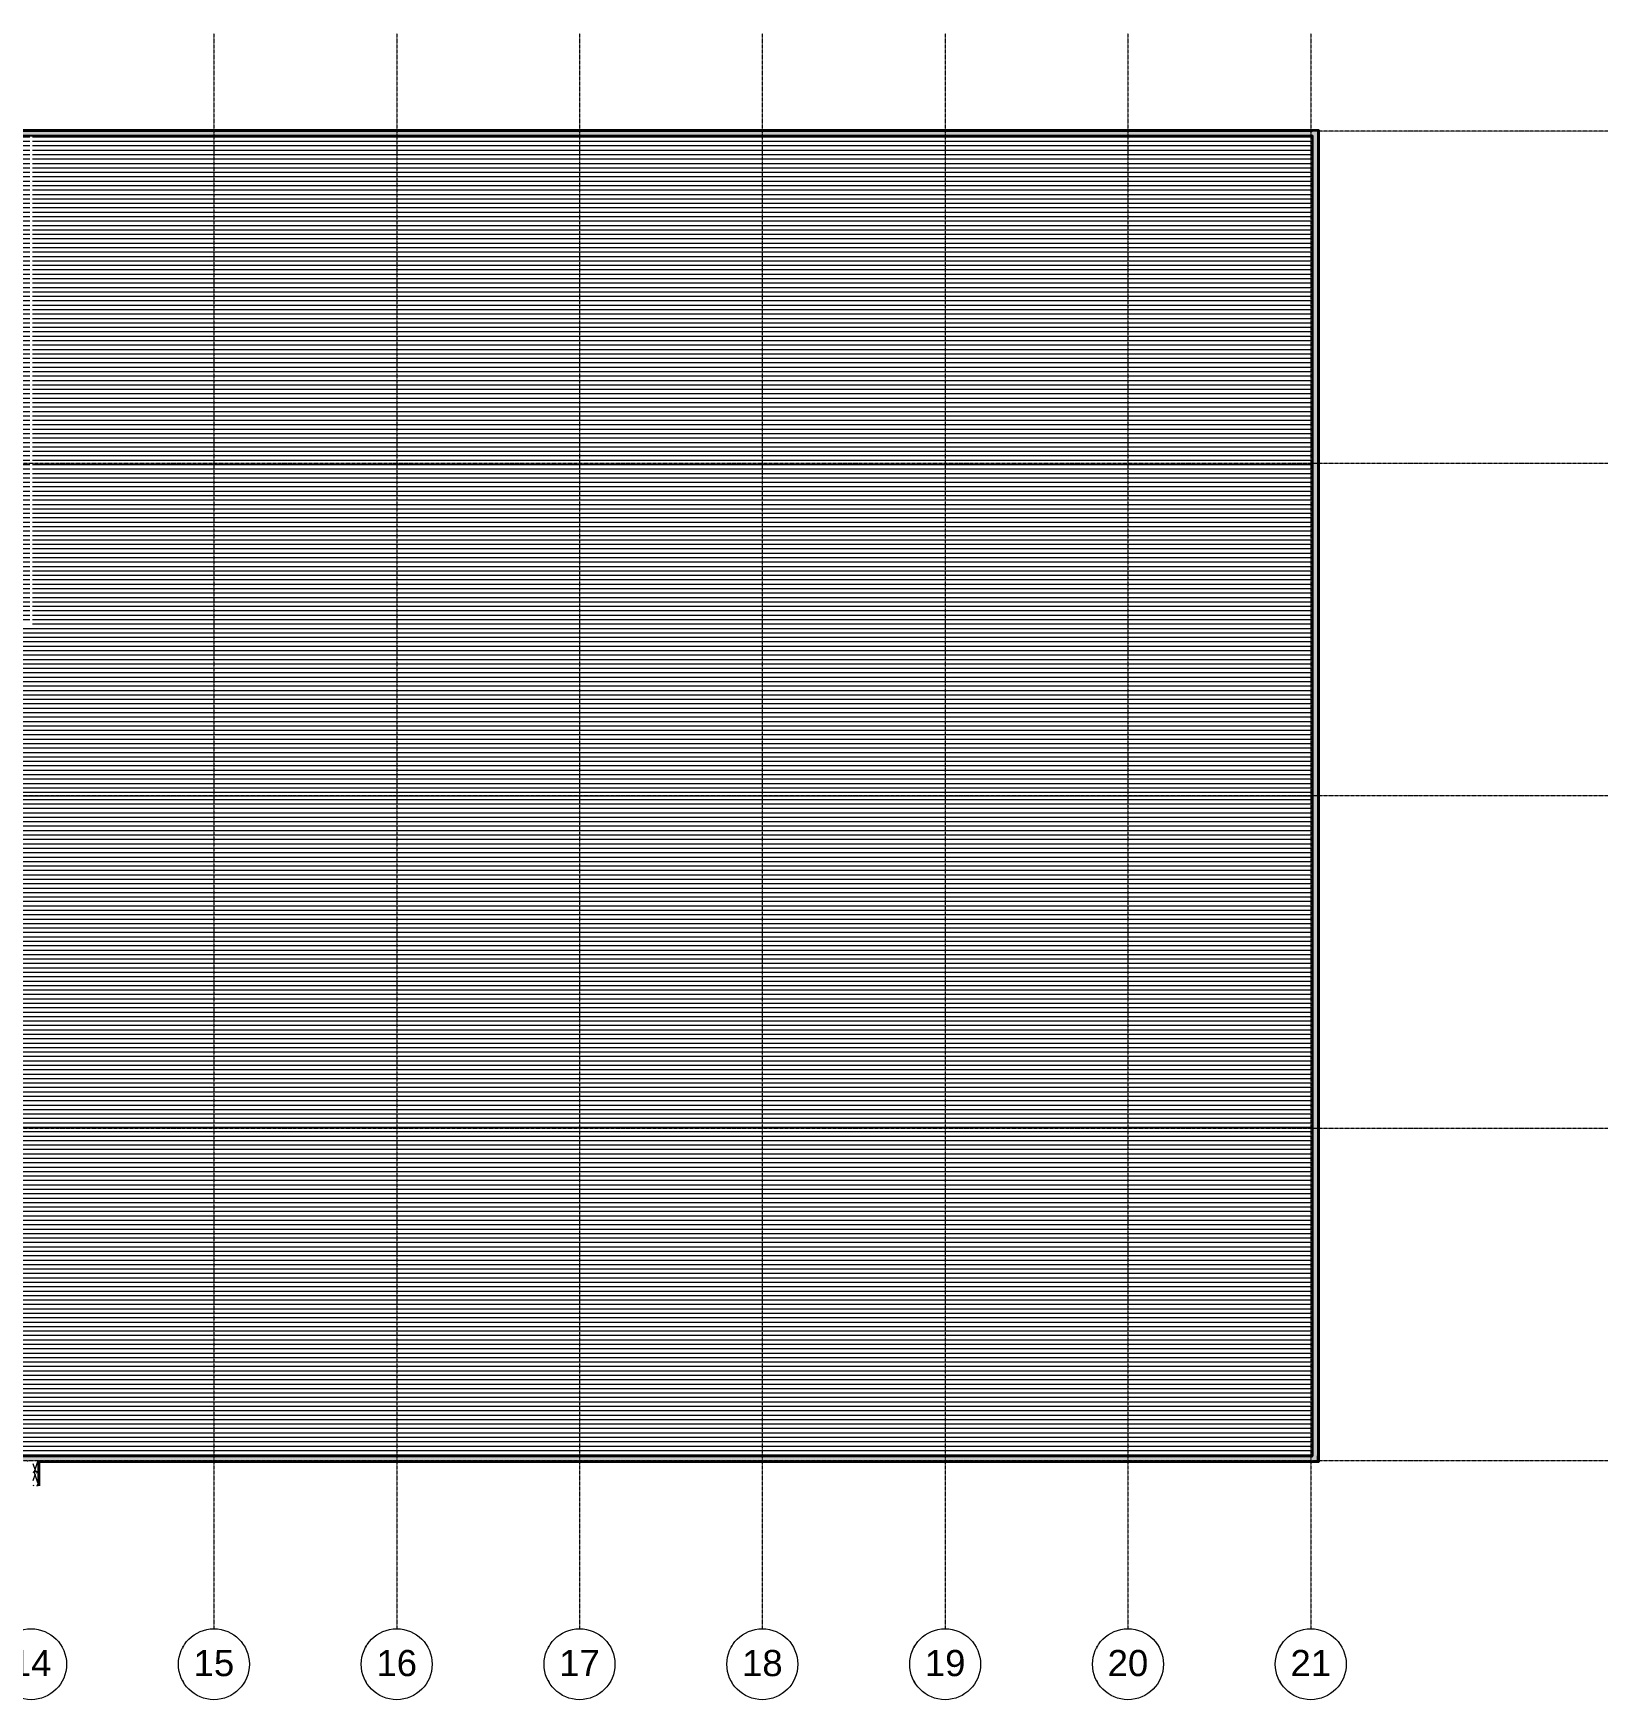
# Model space of a CAD drawing. Header units: inches. Extents: x -2518 to 4876, y -1127 to 1880.
# Drawn here: x 2034 to 4876, y -1127 to 1880 of the extents above; entities that cross this region are included whole.
import ezdxf

# ---------------------------------------------------------------- set-up
doc = ezdxf.new("R2010")
doc.units = ezdxf.units.IN
doc.header["$MEASUREMENT"] = 0
doc.linetypes.add('Grid Line 1_2_', pattern=[0.875, 0.5, -0.125, 0.125, -0.125])
for name, color, linetype, lineweight in [('A-ROOF', 132, 'Continuous', 9), ('A-ROOF-PATT', 132, 'Continuous', 9), ('A-WALL', 113, 'Continuous', 9), ('A-WALL-PATT', 111, 'Continuous', 25), ('L-SITE-WALL', 31, 'Continuous', 9), ('S-GRID', 1, 'Continuous', 9), ('S-GRID-IDEN', 1, 'Continuous', 9)]:
    doc.layers.add(name, color=color, linetype=linetype, lineweight=lineweight)
doc.styles.add('Arial', font='arial.ttf', dxfattribs={"height": 47.209581})
pattern_1 = [(161.57, (1.28, 1.28), (-10.2404037, -0.0005683), [0, -72.858, 8.09, 0]), (18.43, (-1.28, 1.28), (-10.2404037, 0.0005683), [0, -72.858, 8.09, 0]), (108.43, (1.28, 1.28), (5.118465, -25.601926), [24.282, -56.666]), (71.57, (-1.28, 1.28), (5.118465, 25.601926), [24.282, -56.666])]
pattern_2 = [(0, (0, 0), (0, 30.216), []), (90, (0, 0), (-30.216, 2e-15), [])]

# ---------------------------------------------------------------- blocks, each defined once
blk = doc.blocks.new('Grid - Grid Head - Circle-50561-REFLECTED CEILING PLAN - WAREHOUSE')
at = {"layer": 'S-GRID-IDEN', "color": 7}
blk.add_circle((0, 0), 0.25, dxfattribs=at)
blk = doc.blocks.new('Open Source Metal Building_Exterior_rvt-1-REFLECTED CEILING PLAN - WAREHOUSE')
at = {"layer": 'A-ROOF-PATT'}
h = blk.add_hatch(dxfattribs=at)
h.set_pattern_fill('FP_19', style=0, pattern_type=2)
h.set_pattern_definition([(0, (-24239.079, 22243.217), (0, -7.993), [])])
h.paths.add_polyline_path([(-2262.9, 503.5), (4343.6, 503.5), (4343.6, 1694.8), (2032.7, 1694.8), (2032.7, 813), (377.9, 813), (377.9, 1694.8), (-337.3, 1694.8), (-337.3, 1560.2), (-612.1, 1560.2), (-612.1, 1694.8), (-2262.9, 1694.8), (-2262.9, 803.7)], flags=0)
h.paths.add_polyline_path([(685.9, 817.8), (2027.9, 817.8), (2027.9, 1694.8), (382.7, 1694.8), (382.7, 817.8)], flags=0)
h = blk.add_hatch(dxfattribs=at)
h.set_pattern_fill('FP_18', style=0, pattern_type=2)
h.set_pattern_definition([(180, (-24239.079, 22238.233), (1e-15, 7.993), [])])
h.paths.add_polyline_path([(4343.6, -687.7), (4343.6, 503.5), (-2262.9, 503.5), (-2262.9, -325.3), (-1895.7, -325.3), (-1895.7, -687.7), (380.2, -687.7), (380.2, -679.3), (380, -678.9), (379.7, -678.7), (378.3, -678.7), (378.3, -678.5), (382.3, -678.5), (382.3, -678.7), (381, -678.7), (380.6, -678.9), (380.4, -679.3), (380.4, -687.7), (710.2, -687.7), (710.2, -679.3), (710, -678.9), (709.7, -678.7), (708.3, -678.7), (708.3, -678.5), (712.3, -678.5), (712.3, -678.7), (711, -678.7), (710.6, -678.9), (710.4, -679.3), (710.4, -687.7), (760.6, -687.7), (760.6, -200.8), (1118.4, -200.8), (1118.4, -448.8), (1039.4, -448.8), (1039.4, -571.6), (1118.4, -571.6), (1118.4, -687.7), (1370.2, -687.7), (1370.2, -679.3), (1370, -678.9), (1369.7, -678.7), (1368.3, -678.7), (1368.3, -678.5), (1372.3, -678.5), (1372.3, -678.7), (1371, -678.7), (1370.6, -678.9), (1370.4, -679.3), (1370.4, -687.7), (1700.2, -687.7), (1700.2, -679.3), (1700, -678.9), (1699.7, -678.7), (1698.3, -678.7), (1698.3, -678.5), (1702.3, -678.5), (1702.3, -678.7), (1701, -678.7), (1700.6, -678.9), (1700.4, -679.3), (1700.4, -687.7), (2030.2, -687.7), (2030.2, -679.3), (2030, -678.9), (2029.7, -678.7), (2028.3, -678.7), (2028.3, -678.5), (2032.3, -678.5), (2032.3, -678.7), (2031, -678.7), (2030.6, -678.9), (2030.4, -679.3), (2030.4, -687.7), (2852.2, -687.7)], flags=0)
h.paths.add_polyline_path([(765.4, -687.7), (1040.2, -687.7), (1040.2, -679.3), (1040, -678.9), (1039.7, -678.7), (1038.3, -678.7), (1038.3, -678.5), (1042.3, -678.5), (1042.3, -678.7), (1041, -678.7), (1040.6, -678.9), (1040.4, -679.3), (1040.4, -687.7), (1113.6, -687.7), (1113.6, -675.6), (765.4, -675.6)], flags=0)
h.paths.add_polyline_path([(-2102.4, -687.7), (-2102.4, -330.1), (-2262.9, -330.1), (-2262.9, -687.7)], flags=0)
h.paths.add_polyline_path([(764.7, -675.6), (765.4, -675.6), (765.4, -675), (764.7, -675)], flags=0)
h.paths.add_polyline_path([(887, -639.1), (887, -636.7), (882.3, -636.7), (882.3, -639.1), (886.4, -639.1)], flags=0)
h.paths.add_polyline_path([(765.4, -576.3), (826.9, -576.3), (826.9, -571.6), (765.4, -571.6)], flags=0)
h.paths.add_polyline_path([(821.3, -448.8), (826.9, -448.8), (826.9, -444.1), (765.4, -444.1), (765.4, -448.8)], flags=0)
h.paths.add_polyline_path([(1035.4, -383.7), (1035.4, -381.3), (1030.6, -381.3), (1030.6, -383.7), (1034.7, -383.7)], flags=0)
h.paths.add_polyline_path([(862.3, -383.7), (867, -383.7), (867, -349.6), (862.3, -349.6), (862.3, -355.2)], flags=0)
at = {"layer": 'A-WALL-PATT', "lineweight": 9}
h = blk.add_hatch(dxfattribs=at)
h.set_pattern_fill('FP_15', style=0, pattern_type=2)
h.set_pattern_definition(pattern_2)
h.paths.add_polyline_path([(-2263.7, 1703.5), (4352.3, 1703.5), (4352.3, 1704.5), (-2271.7, 1704.5), (-2271.7, 1703.5)], flags=0)
h = blk.add_hatch(dxfattribs=at)
h.set_pattern_fill('FP_14', color=8, style=0, pattern_type=2)
h.set_pattern_definition(pattern_1)
h.paths.add_polyline_path([(-2262.9, 1695.5), (4344.3, 1695.5), (4344.3, 1703.5), (-2263.7, 1703.5), (-2263.7, 1695.5)], flags=0)
h = blk.add_hatch(dxfattribs=at)
h.set_pattern_fill('FP_14', color=8, style=0, pattern_type=2)
h.set_pattern_definition(pattern_1)
h.paths.add_polyline_path([(4352.3, -688.5), (4352.3, 1703.5), (4344.3, 1703.5), (4344.3, -688.5)], flags=0)
h = blk.add_hatch(dxfattribs=at)
h.set_pattern_fill('FP_15', style=0, pattern_type=2)
h.set_pattern_definition(pattern_2)
h.paths.add_polyline_path([(4352.3, -696.5), (4353.3, -696.5), (4353.3, 1704.5), (4352.3, 1704.5), (4352.3, -688.5)], flags=0)
h = blk.add_hatch(dxfattribs=at)
h.set_pattern_fill('FP_14', color=8, style=0, pattern_type=2)
h.set_pattern_definition(pattern_1)
h.paths.add_polyline_path([(4352.3, -696.5), (4352.3, -688.5), (1644.4, -688.5), (1644.4, -696.5), (2852.2, -696.5)], flags=0)
h.paths.add_polyline_path([(-2262.9, -696.5), (385.6, -696.5), (385.6, -688.5), (-2263.7, -688.5), (-2263.7, -696.5)], flags=0)
h.paths.add_polyline_path([(1608.4, -696.5), (1608.4, -688.5), (1540.9, -688.5), (1540.9, -696.5)], flags=0)
h.paths.add_polyline_path([(421.6, -696.5), (1138.4, -696.5), (1138.4, -688.5), (421.6, -688.5)], flags=0)
h.paths.add_polyline_path([(1234.9, -696.5), (1234.9, -688.5), (1174.4, -688.5), (1174.4, -696.5), (1227.5, -696.5)], flags=0)
h = blk.add_hatch(dxfattribs=at)
h.set_pattern_fill('FP_15', style=0, pattern_type=2)
h.set_pattern_definition(pattern_2)
h.paths.add_polyline_path([(956.7, -697.5), (1138.4, -697.5), (1138.4, -696.5), (421.6, -696.5), (421.6, -697.5), (889, -697.5)], flags=0)
h.paths.add_polyline_path([(4353.3, -697.5), (4353.3, -696.5), (2042.3, -696.5), (2042.3, -697.5), (2852.2, -697.5)], flags=0)
h.paths.add_polyline_path([(-2271.7, -697.5), (368.3, -697.5), (368.3, -696.5), (-2271.7, -696.5)], flags=0)
h.paths.add_polyline_path([(2034.3, -697.5), (2034.3, -696.5), (1644.4, -696.5), (1644.4, -697.5), (2033.6, -697.5)], flags=0)
h.paths.add_polyline_path([(1608.4, -697.5), (1608.4, -696.5), (1540.9, -696.5), (1540.9, -697.5)], flags=0)
h.paths.add_polyline_path([(1234.9, -697.5), (1234.9, -696.5), (1174.4, -696.5), (1174.4, -697.5), (1227.5, -697.5)], flags=0)
h.paths.add_polyline_path([(376.3, -697.5), (385.6, -697.5), (385.6, -696.5), (376.3, -696.5)], flags=0)
h = blk.add_hatch(dxfattribs=at)
h.set_pattern_fill('FP_14', color=8, style=0, pattern_type=2)
h.set_pattern_definition(pattern_1)
h.paths.add_polyline_path([(2039.8, -741.5), (2042.3, -741.5), (2042.3, -696.5), (2034.3, -696.5), (2034.3, -741.5), (2036.8, -741.5)], flags=0)
h = blk.add_hatch(dxfattribs=at)
h.set_pattern_fill('FP_15', style=0, pattern_type=2)
h.set_pattern_definition(pattern_2)
h.paths.add_polyline_path([(2042.3, -741.5), (2043.3, -741.5), (2043.3, -697.5), (2042.3, -697.5), (2042.3, -699)], flags=0)
at = {"layer": 'A-ROOF', "color": 7}
blk.add_line((-2262.9, 503.5), (4343.6, 503.5), dxfattribs=at)
at = {"layer": 'A-WALL', "color": 7}
for p, q in [((-2262.9, 1704.5), (4343.6, 1704.5)), ((-2262.9, 1703.5), (4343.6, 1703.5)), ((-2262.9, 1695.5), (4343.6, 1695.5)), ((4352.3, 1704.5), (4343.6, 1704.5)), ((4344.3, 1703.5), (4343.6, 1703.5)), ((4344.3, 1695.5), (4343.6, 1695.5)), ((4352.3, 1703.5), (4344.3, 1703.5)), ((4344.3, 1695.5), (4344.3, -687.7)), ((4353.3, 1704.5), (4352.3, 1704.5)), ((4352.3, 1703.5), (4352.3, -687.7)), ((4353.3, 1704.5), (4353.3, -687.7)), ((1644.4, -688.5), (4344.3, -688.5)), ((4344.3, -688.5), (4344.3, -687.7)), ((4352.3, -688.5), (4352.3, -687.7)), ((4352.3, -696.5), (4352.3, -688.5)), ((4353.3, -696.5), (4353.3, -687.7)), ((2042.3, -696.5), (4352.3, -696.5)), ((2042.3, -697.5), (2042.3, -696.5)), ((2042.3, -699), (2042.3, -697.5)), ((2042.3, -699), (2042.3, -741.5)), ((2043.3, -697.5), (4353.3, -697.5)), ((2043.3, -699), (2043.3, -697.5)), ((2043.3, -699), (2044.8, -699)), ((2043.3, -699), (2043.3, -741.5)), ((4353.3, -697.5), (4353.3, -696.5))]:
    blk.add_line(p, q, dxfattribs=at)
at = {"layer": 'L-SITE-WALL', "color": 250, "lineweight": 25}
for p, q in [((-2262.9, 1706), (4343.6, 1706)), ((4343.6, 1694.8), (-2262.9, 1694.8)), ((4343.6, 1706), (4353.3, 1706)), ((4343.6, -687.7), (4343.6, 1694.8)), ((4353.3, 1706), (4354.8, 1706)), ((4354.8, 1706), (4354.8, -687.7)), ((1644.4, -687.7), (4343.6, -687.7)), ((4354.8, -687.7), (4354.8, -697.5)), ((4354.8, -699), (2044.8, -699)), ((2044.8, -699), (2044.8, -741.5)), ((4354.8, -697.5), (4354.8, -699))]:
    blk.add_line(p, q, dxfattribs=at)
at = {"layer": 'S-GRID', "linetype": 'Grid Line 1_2_'}
for p, q in [((2360.3, 1879.9), (2360.3, -999.5)), ((2690.3, 1879.9), (2690.3, -999.5)), ((3020.3, 1879.9), (3020.3, -999.5)), ((3350.3, 1879.9), (3350.3, -999.5)), ((3680.3, 1879.9), (3680.3, -999.5)), ((4010.3, 1879.9), (4010.3, -999.5)), ((4340.3, 1879.9), (4340.3, -999.5)), ((4876.3, 1703.5), (-2389.5, 1703.5)), ((4876.3, 1103.5), (-2389.5, 1103.5)), ((4876.3, 503.5), (-2389.5, 503.5)), ((4876.3, -96.5), (-2389.5, -96.5)), ((4876.3, -696.5), (-2389.5, -696.5))]:
    blk.add_line(p, q, dxfattribs=at)
at = {"layer": 'S-GRID-IDEN', "char_height": 47.21, "width": 87.552, "attachment_point": 2, "line_spacing_factor": 0.938532, "style": 'Arial', "bg_fill": 3, "box_fill_scale": 1.25, "bg_fill_color": 0, "bg_fill_transparency": 0}
for s, insert in [('14', (2030.3, -1037.8)), ('15', (2360.3, -1037.8)), ('16', (2690.3, -1037.8)), ('17', (3020.3, -1037.8)), ('18', (3350.3, -1037.8)), ('19', (3680.3, -1037.8)), ('20', (4010.3, -1037.8)), ('21', (4340.3, -1037.8))]:
    blk.add_mtext(s, dxfattribs=dict(at, insert=insert))
at = {"color": 90, "lineweight": 5, "xscale": 255.9999999999999, "yscale": 255.9999999999999, "zscale": 255.9999999999999, "rotation": 180}
for p in [(2030.3, -1063.5), (2360.3, -1063.5), (2690.3, -1063.5), (3020.3, -1063.5), (3350.3, -1063.5), (3680.3, -1063.5), (4010.3, -1063.5), (4340.3, -1063.5)]:
    blk.add_blockref('Grid - Grid Head - Circle-50561-REFLECTED CEILING PLAN - WAREHOUSE', p, dxfattribs=at)

msp = doc.modelspace()

# ---------------------------------------------------------------- block references
at = {"lineweight": 5}
msp.add_blockref('Open Source Metal Building_Exterior_rvt-1-REFLECTED CEILING PLAN - WAREHOUSE', (0, 0), dxfattribs=at)

doc.saveas('drawing.dxf')
